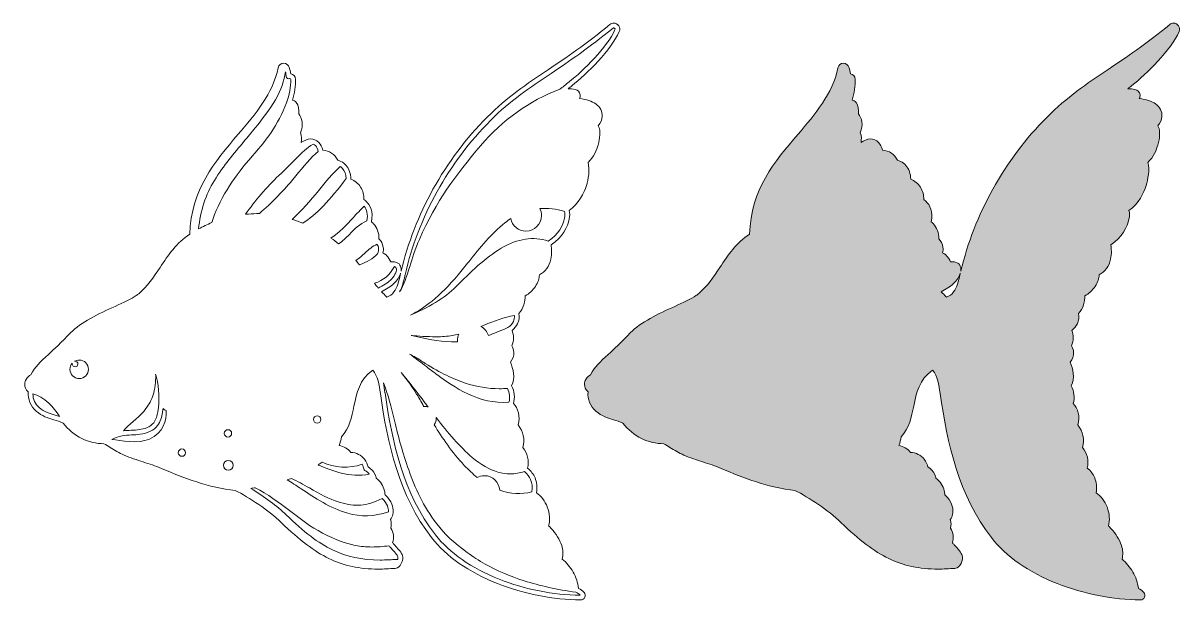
# Model space of a CAD drawing. Header units: inches. Extents: x -3.6 to 11.7, y -3.5 to 12.
# Drawn here: x -3.62 to 10.96, y -3.5 to 3.78 of the extents above; entities that cross this region are included whole.
import ezdxf

# ---------------------------------------------------------------- set-up
doc = ezdxf.new("R2010")
doc.units = ezdxf.units.IN
doc.header["$MEASUREMENT"] = 0
doc.layers.add('_U+0421_U+043B_U+043E_U+0439 1', color=7, linetype='Continuous')

# ---------------------------------------------------------------- blocks, each defined once
blk = doc.blocks.new('block 2')
at = {"layer": '_U+0421_U+043B_U+043E_U+0439 1'}
h = blk.add_hatch(color=25, dxfattribs=at)
h.dxf.hatch_style = 2
edge = h.paths.add_edge_path()
edge.add_spline(control_points=[(10.952, 3.671), (10.962, 3.695), (10.96, 3.721), (10.946, 3.742), (10.932, 3.764), (10.908, 3.777), (10.883, 3.777), (10.865, 3.777), (10.849, 3.771), (10.835, 3.759), (10.535, 3.512), (10.282, 3.342), (10.059, 3.193), (9.781, 3.006), (9.541, 2.845), (9.288, 2.591), (9.02, 2.323), (8.789, 2.016), (8.603, 1.68), (8.422, 1.353), (8.287, 1.005), (8.201, 0.646), (8.203, 0.658), (8.203, 0.669), (8.202, 0.68), (8.198, 0.72), (8.175, 0.767), (8.091, 0.767), (8.084, 0.767), (8.078, 0.767), (8.071, 0.767), (8.059, 0.795), (8.039, 0.824), (8.022, 0.843), (8.016, 0.85), (8.009, 0.856), (8.002, 0.861), (8.002, 0.862), (8.002, 0.862), (8.002, 0.862), (8.001, 0.863), (8, 0.863), (7.999, 0.864), (7.99, 0.87), (7.981, 0.875), (7.972, 0.878), (7.977, 0.9), (7.98, 0.924), (7.976, 0.95), (7.969, 0.992), (7.95, 1.029), (7.922, 1.057), (7.926, 1.129), (7.9, 1.199), (7.851, 1.25), (7.85, 1.252), (7.849, 1.253), (7.848, 1.254), (7.842, 1.26), (7.835, 1.266), (7.828, 1.272), (7.852, 1.396), (7.814, 1.482), (7.759, 1.531), (7.758, 1.532), (7.757, 1.533), (7.756, 1.534), (7.749, 1.54), (7.741, 1.546), (7.733, 1.551), (7.736, 1.606), (7.722, 1.661), (7.692, 1.707), (7.662, 1.753), (7.62, 1.787), (7.57, 1.807), (7.568, 1.876), (7.547, 1.937), (7.508, 1.981), (7.49, 2.002), (7.468, 2.019), (7.444, 2.031), (7.444, 2.032), (7.443, 2.032), (7.443, 2.032), (7.43, 2.038), (7.417, 2.043), (7.403, 2.047), (7.368, 2.121), (7.296, 2.17), (7.214, 2.175), (7.206, 2.213), (7.188, 2.247), (7.164, 2.272), (7.135, 2.303), (7.098, 2.318), (7.06, 2.316), (7.021, 2.314), (6.979, 2.293), (6.943, 2.269), (6.949, 2.306), (6.952, 2.354), (6.932, 2.391), (6.977, 2.493), (6.953, 2.58), (6.911, 2.632), (6.915, 2.681), (6.912, 2.742), (6.881, 2.777), (6.868, 2.792), (6.85, 2.802), (6.831, 2.804), (6.859, 2.895), (6.873, 2.985), (6.87, 3.069), (6.868, 3.104), (6.843, 3.131), (6.81, 3.137), (6.806, 3.164), (6.799, 3.192), (6.791, 3.219), (6.781, 3.249), (6.754, 3.27), (6.723, 3.27), (6.689, 3.27), (6.66, 3.246), (6.653, 3.213), (6.581, 2.882), (6.37, 2.633), (6.145, 2.371), (5.854, 2.029), (5.553, 1.676), (5.538, 1.113), (5.371, 1.007), (5.266, 0.849), (5.164, 0.695), (5.085, 0.576), (5.003, 0.453), (4.895, 0.363), (4.886, 0.356), (4.876, 0.348), (4.863, 0.34), (4.863, 0.34), (4.863, 0.34), (4.863, 0.34), (4.801, 0.3), (4.701, 0.253), (4.595, 0.204), (4.392, 0.11), (4.162, 0.003), (4.038, -0.128), (3.916, -0.255), (3.827, -0.337), (3.756, -0.402), (3.651, -0.498), (3.587, -0.557), (3.534, -0.661), (3.514, -0.668), (3.492, -0.685), (3.473, -0.72), (3.46, -0.745), (3.437, -0.81), (3.502, -0.876), (3.494, -0.968), (3.531, -1.058), (3.601, -1.119), (3.674, -1.182), (3.751, -1.205), (3.825, -1.227), (3.864, -1.238), (3.904, -1.25), (3.943, -1.268), (4.006, -1.353), (4.084, -1.418), (4.177, -1.464), (4.264, -1.506), (4.361, -1.529), (4.457, -1.529), (4.483, -1.544), (4.51, -1.56), (4.535, -1.576), (4.591, -1.611), (4.648, -1.646), (4.711, -1.673), (4.789, -1.707), (4.871, -1.733), (4.95, -1.759), (5.027, -1.783), (5.106, -1.809), (5.18, -1.84), (5.456, -1.959), (5.783, -2.084), (6.111, -2.118), (6.286, -2.208), (6.531, -2.367), (6.69, -2.522), (6.922, -2.747), (7.107, -2.887), (7.292, -2.977), (7.482, -3.069), (7.675, -3.11), (7.918, -3.11), (7.983, -3.11), (8.051, -3.107), (8.126, -3.101), (8.143, -3.1), (8.167, -3.093), (8.188, -3.066), (8.212, -3.037), (8.226, -2.992), (8.221, -2.957), (8.215, -2.912), (8.197, -2.892), (8.118, -2.804), (8.118, -2.804), (8.117, -2.803), (8.117, -2.803), (8.11, -2.795), (8.103, -2.787), (8.095, -2.778), (8.116, -2.716), (8.107, -2.648), (8.071, -2.594), (8.081, -2.558), (8.08, -2.521), (8.068, -2.486), (8.082, -2.467), (8.092, -2.444), (8.098, -2.42), (8.098, -2.42), (8.098, -2.42), (8.098, -2.419), (8.101, -2.408), (8.102, -2.395), (8.102, -2.383), (8.104, -2.333), (8.087, -2.257), (7.999, -2.172), (7.999, -2.156), (7.996, -2.14), (7.993, -2.124), (7.993, -2.124), (7.993, -2.124), (7.993, -2.123), (7.978, -2.06), (7.941, -2.004), (7.888, -1.964), (7.885, -1.948), (7.88, -1.933), (7.873, -1.919), (7.873, -1.919), (7.873, -1.919), (7.873, -1.918), (7.854, -1.878), (7.825, -1.844), (7.787, -1.82), (7.779, -1.793), (7.766, -1.758), (7.741, -1.725), (7.7, -1.673), (7.636, -1.641), (7.568, -1.638), (7.53, -1.593), (7.478, -1.562), (7.421, -1.551), (7.435, -1.516), (7.444, -1.48), (7.449, -1.443), (7.552, -1.332), (7.58, -1.192), (7.607, -1.056), (7.642, -0.885), (7.674, -0.723), (7.846, -0.6), (7.909, -0.676), (7.925, -0.787), (7.94, -0.894), (7.94, -0.894), (7.94, -0.896), (7.94, -0.896), (8.031, -1.525), (8.172, -2.181), (8.586, -2.714), (8.769, -2.949), (9.056, -3.15), (9.417, -3.293), (9.749, -3.425), (10.121, -3.498), (10.465, -3.499), (10.487, -3.499), (10.507, -3.486), (10.516, -3.466), (10.525, -3.446), (10.522, -3.422), (10.508, -3.405), (10.489, -3.384), (10.466, -3.366), (10.44, -3.354), (10.43, -3.283), (10.406, -3.212), (10.37, -3.148), (10.334, -3.085), (10.287, -3.029), (10.233, -2.985), (10.248, -2.926), (10.245, -2.872), (10.226, -2.812), (10.202, -2.741), (10.153, -2.662), (10.096, -2.601), (10.096, -2.601), (10.097, -2.601), (10.097, -2.601), (10.097, -2.601), (10.096, -2.601), (10.095, -2.601), (10.084, -2.589), (10.073, -2.578), (10.062, -2.567), (10.082, -2.493), (10.077, -2.408), (10.044, -2.327), (10.015, -2.254), (9.966, -2.189), (9.909, -2.147), (9.918, -2.075), (9.911, -2.013), (9.889, -1.96), (9.87, -1.913), (9.84, -1.873), (9.795, -1.836), (9.817, -1.745), (9.795, -1.649), (9.737, -1.576), (9.763, -1.476), (9.741, -1.372), (9.677, -1.292), (9.691, -1.242), (9.692, -1.188), (9.681, -1.139), (9.67, -1.09), (9.648, -1.05), (9.618, -1.023), (9.639, -0.948), (9.631, -0.868), (9.594, -0.799), (9.644, -0.697), (9.615, -0.588), (9.579, -0.5), (9.609, -0.463), (9.625, -0.419), (9.623, -0.375), (9.621, -0.345), (9.612, -0.318), (9.595, -0.294), (9.612, -0.264), (9.62, -0.229), (9.619, -0.192), (9.619, -0.162), (9.612, -0.13), (9.599, -0.1), (9.631, -0.073), (9.654, -0.045), (9.67, -0.015), (9.69, 0.025), (9.695, 0.068), (9.685, 0.112), (9.747, 0.176), (9.763, 0.273), (9.766, 0.337), (9.815, 0.363), (9.861, 0.405), (9.894, 0.455), (9.927, 0.505), (9.945, 0.557), (9.945, 0.602), (10.02, 0.64), (10.07, 0.708), (10.089, 0.798), (10.104, 0.866), (10.099, 0.935), (10.093, 0.978), (10.233, 1.074), (10.303, 1.208), (10.321, 1.304), (10.329, 1.344), (10.329, 1.382), (10.321, 1.414), (10.44, 1.501), (10.511, 1.632), (10.538, 1.729), (10.558, 1.802), (10.586, 1.932), (10.558, 2.02), (10.633, 2.088), (10.669, 2.183), (10.685, 2.236), (10.711, 2.326), (10.715, 2.418), (10.694, 2.466), (10.692, 2.471), (10.689, 2.476), (10.686, 2.481), (10.686, 2.482), (10.686, 2.482), (10.686, 2.483), (10.717, 2.517), (10.735, 2.558), (10.737, 2.6), (10.741, 2.662), (10.711, 2.718), (10.655, 2.758), (10.608, 2.791), (10.537, 2.814), (10.451, 2.824), (10.459, 2.838), (10.462, 2.855), (10.46, 2.873), (10.455, 2.907), (10.429, 2.934), (10.395, 2.94), (10.366, 2.945), (10.337, 2.948), (10.308, 2.949), (10.324, 2.962), (10.34, 2.975), (10.357, 2.988), (10.541, 3.135), (10.852, 3.439), (10.952, 3.671)], knot_values=[0, 0, 0, 0, 1, 1, 1, 2, 2, 2, 3, 3, 3, 4, 4, 4, 5, 5, 5, 6, 6, 6, 7, 7, 7, 8, 8, 8, 9, 9, 9, 10, 10, 10, 11, 11, 11, 12, 12, 12, 13, 13, 13, 14, 14, 14, 15, 15, 15, 16, 16, 16, 17, 17, 17, 18, 18, 18, 19, 19, 19, 20, 20, 20, 21, 21, 21, 22, 22, 22, 23, 23, 23, 24, 24, 24, 25, 25, 25, 26, 26, 26, 27, 27, 27, 28, 28, 28, 29, 29, 29, 30, 30, 30, 31, 31, 31, 32, 32, 32, 33, 33, 33, 34, 34, 34, 35, 35, 35, 36, 36, 36, 37, 37, 37, 38, 38, 38, 39, 39, 39, 40, 40, 40, 41, 41, 41, 42, 42, 42, 43, 43, 43, 44, 44, 44, 45, 45, 45, 46, 46, 46, 47, 47, 47, 48, 48, 48, 49, 49, 49, 50, 50, 50, 51, 51, 51, 52, 52, 52, 53, 53, 53, 54, 54, 54, 55, 55, 55, 56, 56, 56, 57, 57, 57, 58, 58, 58, 59, 59, 59, 60, 60, 60, 61, 61, 61, 62, 62, 62, 63, 63, 63, 64, 64, 64, 65, 65, 65, 66, 66, 66, 67, 67, 67, 68, 68, 68, 69, 69, 69, 70, 70, 70, 71, 71, 71, 72, 72, 72, 73, 73, 73, 74, 74, 74, 75, 75, 75, 76, 76, 76, 77, 77, 77, 78, 78, 78, 79, 79, 79, 80, 80, 80, 81, 81, 81, 82, 82, 82, 83, 83, 83, 84, 84, 84, 85, 85, 85, 86, 86, 86, 87, 87, 87, 88, 88, 88, 89, 89, 89, 90, 90, 90, 91, 91, 91, 92, 92, 92, 93, 93, 93, 94, 94, 94, 95, 95, 95, 96, 96, 96, 97, 97, 97, 98, 98, 98, 99, 99, 99, 100, 100, 100, 101, 101, 101, 102, 102, 102, 103, 103, 103, 104, 104, 104, 105, 105, 105, 106, 106, 106, 107, 107, 107, 108, 108, 108, 109, 109, 109, 110, 110, 110, 111, 111, 111, 112, 112, 112, 113, 113, 113, 114, 114, 114, 115, 115, 115, 116, 116, 116, 117, 117, 117, 118, 118, 118, 119, 119, 119, 120, 120, 120, 121, 121, 121, 122, 122, 122, 123, 123, 123, 124, 124, 124, 125, 125, 125, 126, 126, 126, 127, 127, 127, 128, 128, 128, 129, 129, 129, 130, 130, 130, 131, 131, 131, 132, 132, 132, 133, 133, 133, 134, 134, 134, 135, 135, 135, 136, 136, 136, 137, 137, 137, 138, 138, 138, 139, 139, 139, 140, 140, 140, 141, 141, 141, 142, 142, 142, 143, 143, 143, 143], degree=3, periodic=1)
edge = h.paths.add_edge_path()
edge.add_spline(control_points=[(8.106, 0.488), (8.151, 0.533), (8.182, 0.579), (8.195, 0.621), (8.195, 0.619), (8.194, 0.617), (8.194, 0.616), (8.194, 0.616), (8.19, 0.6), (8.19, 0.6), (8.173, 0.523), (8.154, 0.443), (8.111, 0.385), (8.088, 0.354), (8.056, 0.331), (8.022, 0.32), (8.019, 0.323), (8.016, 0.326), (8.012, 0.33), (7.997, 0.345), (7.977, 0.365), (7.955, 0.388), (8.003, 0.415), (8.076, 0.458), (8.106, 0.488)], knot_values=[0, 0, 0, 0, 1, 1, 1, 2, 2, 2, 3, 3, 3, 4, 4, 4, 5, 5, 5, 6, 6, 6, 7, 7, 7, 8, 8, 8, 8], degree=3, periodic=1)
at = {"layer": '_U+0421_U+043B_U+043E_U+0439 1', "lineweight": 0}
for points, knots in [([(10.952, 3.671), (10.962, 3.695), (10.96, 3.721), (10.946, 3.742), (10.932, 3.764), (10.908, 3.777), (10.883, 3.777), (10.865, 3.777), (10.849, 3.771), (10.835, 3.759), (10.535, 3.512), (10.282, 3.342), (10.059, 3.193), (9.781, 3.006), (9.541, 2.845), (9.288, 2.591), (9.02, 2.323), (8.789, 2.016), (8.603, 1.68), (8.422, 1.353), (8.287, 1.005), (8.201, 0.646), (8.203, 0.658), (8.203, 0.669), (8.202, 0.68), (8.198, 0.72), (8.175, 0.767), (8.091, 0.767), (8.084, 0.767), (8.078, 0.767), (8.071, 0.767), (8.059, 0.795), (8.039, 0.824), (8.022, 0.843), (8.016, 0.85), (8.009, 0.856), (8.002, 0.861), (8.002, 0.862), (8.002, 0.862), (8.002, 0.862), (8.001, 0.863), (8, 0.863), (7.999, 0.864), (7.99, 0.87), (7.981, 0.875), (7.972, 0.878), (7.977, 0.9), (7.98, 0.924), (7.976, 0.95), (7.969, 0.992), (7.95, 1.029), (7.922, 1.057), (7.926, 1.129), (7.9, 1.199), (7.851, 1.25), (7.85, 1.252), (7.849, 1.253), (7.848, 1.254), (7.842, 1.26), (7.835, 1.266), (7.828, 1.272), (7.852, 1.396), (7.814, 1.482), (7.759, 1.531), (7.758, 1.532), (7.757, 1.533), (7.756, 1.534), (7.749, 1.54), (7.741, 1.546), (7.733, 1.551), (7.736, 1.606), (7.722, 1.661), (7.692, 1.707), (7.662, 1.753), (7.62, 1.787), (7.57, 1.807), (7.568, 1.876), (7.547, 1.937), (7.508, 1.981), (7.49, 2.002), (7.468, 2.019), (7.444, 2.031), (7.444, 2.032), (7.443, 2.032), (7.443, 2.032), (7.43, 2.038), (7.417, 2.043), (7.403, 2.047), (7.368, 2.121), (7.296, 2.17), (7.214, 2.175), (7.206, 2.213), (7.188, 2.247), (7.164, 2.272), (7.135, 2.303), (7.098, 2.318), (7.06, 2.316), (7.021, 2.314), (6.979, 2.293), (6.943, 2.269), (6.949, 2.306), (6.952, 2.354), (6.932, 2.391), (6.977, 2.493), (6.953, 2.58), (6.911, 2.632), (6.915, 2.681), (6.912, 2.742), (6.881, 2.777), (6.868, 2.792), (6.85, 2.802), (6.831, 2.804), (6.859, 2.895), (6.873, 2.985), (6.87, 3.069), (6.868, 3.104), (6.843, 3.131), (6.81, 3.137), (6.806, 3.164), (6.799, 3.192), (6.791, 3.219), (6.781, 3.249), (6.754, 3.27), (6.723, 3.27), (6.689, 3.27), (6.66, 3.246), (6.653, 3.213), (6.581, 2.882), (6.37, 2.633), (6.145, 2.371), (5.854, 2.029), (5.553, 1.676), (5.538, 1.113), (5.371, 1.007), (5.266, 0.849), (5.164, 0.695), (5.085, 0.576), (5.003, 0.453), (4.895, 0.363), (4.886, 0.356), (4.876, 0.348), (4.863, 0.34), (4.863, 0.34), (4.863, 0.34), (4.863, 0.34), (4.801, 0.3), (4.701, 0.253), (4.595, 0.204), (4.392, 0.11), (4.162, 0.003), (4.038, -0.128), (3.916, -0.255), (3.827, -0.337), (3.756, -0.402), (3.651, -0.498), (3.587, -0.557), (3.534, -0.661), (3.514, -0.668), (3.492, -0.685), (3.473, -0.72), (3.46, -0.745), (3.437, -0.81), (3.502, -0.876), (3.494, -0.968), (3.531, -1.058), (3.601, -1.119), (3.674, -1.182), (3.751, -1.205), (3.825, -1.227), (3.864, -1.238), (3.904, -1.25), (3.943, -1.268), (4.006, -1.353), (4.084, -1.418), (4.177, -1.464), (4.264, -1.506), (4.361, -1.529), (4.457, -1.529), (4.483, -1.544), (4.51, -1.56), (4.535, -1.576), (4.591, -1.611), (4.648, -1.646), (4.711, -1.673), (4.789, -1.707), (4.871, -1.733), (4.95, -1.759), (5.027, -1.783), (5.106, -1.809), (5.18, -1.84), (5.456, -1.959), (5.783, -2.084), (6.111, -2.118), (6.286, -2.208), (6.531, -2.367), (6.69, -2.522), (6.922, -2.747), (7.107, -2.887), (7.292, -2.977), (7.482, -3.069), (7.675, -3.11), (7.918, -3.11), (7.983, -3.11), (8.051, -3.107), (8.126, -3.101), (8.143, -3.1), (8.167, -3.093), (8.188, -3.066), (8.212, -3.037), (8.226, -2.992), (8.221, -2.957), (8.215, -2.912), (8.197, -2.892), (8.118, -2.804), (8.118, -2.804), (8.117, -2.803), (8.117, -2.803), (8.11, -2.795), (8.103, -2.787), (8.095, -2.778), (8.116, -2.716), (8.107, -2.648), (8.071, -2.594), (8.081, -2.558), (8.08, -2.521), (8.068, -2.486), (8.082, -2.467), (8.092, -2.444), (8.098, -2.42), (8.098, -2.42), (8.098, -2.42), (8.098, -2.419), (8.101, -2.408), (8.102, -2.395), (8.102, -2.383), (8.104, -2.333), (8.087, -2.257), (7.999, -2.172), (7.999, -2.156), (7.996, -2.14), (7.993, -2.124), (7.993, -2.124), (7.993, -2.124), (7.993, -2.123), (7.978, -2.06), (7.941, -2.004), (7.888, -1.964), (7.885, -1.948), (7.88, -1.933), (7.873, -1.919), (7.873, -1.919), (7.873, -1.919), (7.873, -1.918), (7.854, -1.878), (7.825, -1.844), (7.787, -1.82), (7.779, -1.793), (7.766, -1.758), (7.741, -1.725), (7.7, -1.673), (7.636, -1.641), (7.568, -1.638), (7.53, -1.593), (7.478, -1.562), (7.421, -1.551), (7.435, -1.516), (7.444, -1.48), (7.449, -1.443), (7.552, -1.332), (7.58, -1.192), (7.607, -1.056), (7.642, -0.885), (7.674, -0.723), (7.846, -0.6), (7.909, -0.676), (7.925, -0.787), (7.94, -0.894), (7.94, -0.894), (7.94, -0.896), (7.94, -0.896), (8.031, -1.525), (8.172, -2.181), (8.586, -2.714), (8.769, -2.949), (9.056, -3.15), (9.417, -3.293), (9.749, -3.425), (10.121, -3.498), (10.465, -3.499), (10.487, -3.499), (10.507, -3.486), (10.516, -3.466), (10.525, -3.446), (10.522, -3.422), (10.508, -3.405), (10.489, -3.384), (10.466, -3.366), (10.44, -3.354), (10.43, -3.283), (10.406, -3.212), (10.37, -3.148), (10.334, -3.085), (10.287, -3.029), (10.233, -2.985), (10.248, -2.926), (10.245, -2.872), (10.226, -2.812), (10.202, -2.741), (10.153, -2.662), (10.096, -2.601), (10.096, -2.601), (10.097, -2.601), (10.097, -2.601), (10.097, -2.601), (10.096, -2.601), (10.095, -2.601), (10.084, -2.589), (10.073, -2.578), (10.062, -2.567), (10.082, -2.493), (10.077, -2.408), (10.044, -2.327), (10.015, -2.254), (9.966, -2.189), (9.909, -2.147), (9.918, -2.075), (9.911, -2.013), (9.889, -1.96), (9.87, -1.913), (9.84, -1.873), (9.795, -1.836), (9.817, -1.745), (9.795, -1.649), (9.737, -1.576), (9.763, -1.476), (9.741, -1.372), (9.677, -1.292), (9.691, -1.242), (9.692, -1.188), (9.681, -1.139), (9.67, -1.09), (9.648, -1.05), (9.618, -1.023), (9.639, -0.948), (9.631, -0.868), (9.594, -0.799), (9.644, -0.697), (9.615, -0.588), (9.579, -0.5), (9.609, -0.463), (9.625, -0.419), (9.623, -0.375), (9.621, -0.345), (9.612, -0.318), (9.595, -0.294), (9.612, -0.264), (9.62, -0.229), (9.619, -0.192), (9.619, -0.162), (9.612, -0.13), (9.599, -0.1), (9.631, -0.073), (9.654, -0.045), (9.67, -0.015), (9.69, 0.025), (9.695, 0.068), (9.685, 0.112), (9.747, 0.176), (9.763, 0.273), (9.766, 0.337), (9.815, 0.363), (9.861, 0.405), (9.894, 0.455), (9.927, 0.505), (9.945, 0.557), (9.945, 0.602), (10.02, 0.64), (10.07, 0.708), (10.089, 0.798), (10.104, 0.866), (10.099, 0.935), (10.093, 0.978), (10.233, 1.074), (10.303, 1.208), (10.321, 1.304), (10.329, 1.344), (10.329, 1.382), (10.321, 1.414), (10.44, 1.501), (10.511, 1.632), (10.538, 1.729), (10.558, 1.802), (10.586, 1.932), (10.558, 2.02), (10.633, 2.088), (10.669, 2.183), (10.685, 2.236), (10.711, 2.326), (10.715, 2.418), (10.694, 2.466), (10.692, 2.471), (10.689, 2.476), (10.686, 2.481), (10.686, 2.482), (10.686, 2.482), (10.686, 2.483), (10.717, 2.517), (10.735, 2.558), (10.737, 2.6), (10.741, 2.662), (10.711, 2.718), (10.655, 2.758), (10.608, 2.791), (10.537, 2.814), (10.451, 2.824), (10.459, 2.838), (10.462, 2.855), (10.46, 2.873), (10.455, 2.907), (10.429, 2.934), (10.395, 2.94), (10.366, 2.945), (10.337, 2.948), (10.308, 2.949), (10.324, 2.962), (10.34, 2.975), (10.357, 2.988), (10.541, 3.135), (10.852, 3.439), (10.952, 3.671)], [0, 0, 0, 0, 1, 1, 1, 2, 2, 2, 3, 3, 3, 4, 4, 4, 5, 5, 5, 6, 6, 6, 7, 7, 7, 8, 8, 8, 9, 9, 9, 10, 10, 10, 11, 11, 11, 12, 12, 12, 13, 13, 13, 14, 14, 14, 15, 15, 15, 16, 16, 16, 17, 17, 17, 18, 18, 18, 19, 19, 19, 20, 20, 20, 21, 21, 21, 22, 22, 22, 23, 23, 23, 24, 24, 24, 25, 25, 25, 26, 26, 26, 27, 27, 27, 28, 28, 28, 29, 29, 29, 30, 30, 30, 31, 31, 31, 32, 32, 32, 33, 33, 33, 34, 34, 34, 35, 35, 35, 36, 36, 36, 37, 37, 37, 38, 38, 38, 39, 39, 39, 40, 40, 40, 41, 41, 41, 42, 42, 42, 43, 43, 43, 44, 44, 44, 45, 45, 45, 46, 46, 46, 47, 47, 47, 48, 48, 48, 49, 49, 49, 50, 50, 50, 51, 51, 51, 52, 52, 52, 53, 53, 53, 54, 54, 54, 55, 55, 55, 56, 56, 56, 57, 57, 57, 58, 58, 58, 59, 59, 59, 60, 60, 60, 61, 61, 61, 62, 62, 62, 63, 63, 63, 64, 64, 64, 65, 65, 65, 66, 66, 66, 67, 67, 67, 68, 68, 68, 69, 69, 69, 70, 70, 70, 71, 71, 71, 72, 72, 72, 73, 73, 73, 74, 74, 74, 75, 75, 75, 76, 76, 76, 77, 77, 77, 78, 78, 78, 79, 79, 79, 80, 80, 80, 81, 81, 81, 82, 82, 82, 83, 83, 83, 84, 84, 84, 85, 85, 85, 86, 86, 86, 87, 87, 87, 88, 88, 88, 89, 89, 89, 90, 90, 90, 91, 91, 91, 92, 92, 92, 93, 93, 93, 94, 94, 94, 95, 95, 95, 96, 96, 96, 97, 97, 97, 98, 98, 98, 99, 99, 99, 100, 100, 100, 101, 101, 101, 102, 102, 102, 103, 103, 103, 104, 104, 104, 105, 105, 105, 106, 106, 106, 107, 107, 107, 108, 108, 108, 109, 109, 109, 110, 110, 110, 111, 111, 111, 112, 112, 112, 113, 113, 113, 114, 114, 114, 115, 115, 115, 116, 116, 116, 117, 117, 117, 118, 118, 118, 119, 119, 119, 120, 120, 120, 121, 121, 121, 122, 122, 122, 123, 123, 123, 124, 124, 124, 125, 125, 125, 126, 126, 126, 127, 127, 127, 128, 128, 128, 129, 129, 129, 130, 130, 130, 131, 131, 131, 132, 132, 132, 133, 133, 133, 134, 134, 134, 135, 135, 135, 136, 136, 136, 137, 137, 137, 138, 138, 138, 139, 139, 139, 140, 140, 140, 141, 141, 141, 142, 142, 142, 143, 143, 143, 143]), ([(8.106, 0.488), (8.151, 0.533), (8.182, 0.579), (8.195, 0.621), (8.195, 0.619), (8.194, 0.617), (8.194, 0.616), (8.194, 0.616), (8.19, 0.6), (8.19, 0.6), (8.173, 0.523), (8.154, 0.443), (8.111, 0.385), (8.088, 0.354), (8.056, 0.331), (8.022, 0.32), (8.019, 0.323), (8.016, 0.326), (8.012, 0.33), (7.997, 0.345), (7.977, 0.365), (7.955, 0.388), (8.003, 0.415), (8.076, 0.458), (8.106, 0.488)], [0, 0, 0, 0, 1, 1, 1, 2, 2, 2, 3, 3, 3, 4, 4, 4, 5, 5, 5, 6, 6, 6, 7, 7, 7, 8, 8, 8, 8])]:
    blk.add_open_spline(points, degree=3, knots=knots, dxfattribs=at)
blk = doc.blocks.new('block 3')
at = {"layer": '_U+0421_U+043B_U+043E_U+0439 1', "lineweight": 0}
for points, knots in [([(3.896, 3.671), (3.907, 3.695), (3.904, 3.721), (3.89, 3.742), (3.876, 3.764), (3.852, 3.777), (3.827, 3.777), (3.81, 3.777), (3.793, 3.771), (3.779, 3.759), (3.48, 3.512), (3.227, 3.342), (3.004, 3.193), (2.726, 3.006), (2.485, 2.845), (2.232, 2.591), (1.964, 2.323), (1.734, 2.016), (1.548, 1.68), (1.367, 1.353), (1.231, 1.005), (1.146, 0.646), (1.147, 0.658), (1.148, 0.669), (1.147, 0.68), (1.142, 0.72), (1.119, 0.767), (1.035, 0.767), (1.029, 0.767), (1.022, 0.767), (1.016, 0.767), (1.004, 0.795), (0.984, 0.824), (0.967, 0.843), (0.96, 0.85), (0.953, 0.856), (0.946, 0.861), (0.946, 0.862), (0.946, 0.862), (0.946, 0.862), (0.945, 0.863), (0.944, 0.863), (0.943, 0.864), (0.934, 0.87), (0.925, 0.875), (0.916, 0.878), (0.922, 0.9), (0.925, 0.924), (0.92, 0.95), (0.913, 0.992), (0.895, 1.029), (0.866, 1.057), (0.87, 1.129), (0.844, 1.199), (0.796, 1.25), (0.794, 1.252), (0.793, 1.253), (0.792, 1.254), (0.786, 1.26), (0.779, 1.266), (0.773, 1.272), (0.797, 1.396), (0.758, 1.482), (0.703, 1.531), (0.703, 1.532), (0.702, 1.533), (0.701, 1.534), (0.693, 1.54), (0.686, 1.546), (0.678, 1.551), (0.681, 1.606), (0.666, 1.661), (0.636, 1.707), (0.606, 1.753), (0.565, 1.787), (0.514, 1.807), (0.513, 1.876), (0.491, 1.937), (0.453, 1.981), (0.434, 2.002), (0.412, 2.019), (0.388, 2.031), (0.388, 2.032), (0.388, 2.032), (0.387, 2.032), (0.375, 2.038), (0.361, 2.043), (0.348, 2.047), (0.312, 2.121), (0.241, 2.17), (0.159, 2.175), (0.15, 2.213), (0.133, 2.247), (0.109, 2.272), (0.079, 2.303), (0.042, 2.318), (0.005, 2.316), (-0.035, 2.314), (-0.077, 2.293), (-0.113, 2.269), (-0.106, 2.306), (-0.104, 2.354), (-0.124, 2.391), (-0.078, 2.493), (-0.103, 2.58), (-0.144, 2.632), (-0.141, 2.681), (-0.144, 2.742), (-0.175, 2.777), (-0.188, 2.792), (-0.205, 2.802), (-0.224, 2.804), (-0.196, 2.895), (-0.183, 2.985), (-0.186, 3.069), (-0.187, 3.104), (-0.212, 3.131), (-0.245, 3.137), (-0.25, 3.164), (-0.256, 3.192), (-0.265, 3.219), (-0.274, 3.249), (-0.302, 3.27), (-0.333, 3.27), (-0.367, 3.27), (-0.396, 3.246), (-0.403, 3.213), (-0.474, 2.882), (-0.686, 2.633), (-0.91, 2.371), (-1.201, 2.029), (-1.502, 1.676), (-1.518, 1.113), (-1.684, 1.007), (-1.79, 0.849), (-1.892, 0.695), (-1.971, 0.576), (-2.052, 0.453), (-2.16, 0.363), (-2.169, 0.356), (-2.18, 0.348), (-2.192, 0.34), (-2.192, 0.34), (-2.193, 0.34), (-2.193, 0.34), (-2.254, 0.3), (-2.355, 0.253), (-2.46, 0.204), (-2.663, 0.11), (-2.894, 0.003), (-3.018, -0.128), (-3.139, -0.255), (-3.228, -0.337), (-3.3, -0.402), (-3.404, -0.498), (-3.469, -0.557), (-3.522, -0.661), (-3.541, -0.668), (-3.564, -0.685), (-3.582, -0.72), (-3.596, -0.745), (-3.618, -0.81), (-3.554, -0.876), (-3.561, -0.968), (-3.525, -1.058), (-3.454, -1.119), (-3.381, -1.182), (-3.305, -1.205), (-3.23, -1.227), (-3.191, -1.238), (-3.151, -1.25), (-3.112, -1.268), (-3.05, -1.353), (-2.971, -1.418), (-2.878, -1.464), (-2.791, -1.506), (-2.694, -1.529), (-2.599, -1.529), (-2.572, -1.544), (-2.546, -1.56), (-2.52, -1.576), (-2.465, -1.611), (-2.407, -1.646), (-2.345, -1.673), (-2.266, -1.707), (-2.184, -1.733), (-2.105, -1.759), (-2.028, -1.783), (-1.949, -1.809), (-1.876, -1.84), (-1.599, -1.959), (-1.273, -2.084), (-0.944, -2.118), (-0.77, -2.208), (-0.524, -2.367), (-0.365, -2.522), (-0.134, -2.747), (0.052, -2.887), (0.236, -2.977), (0.426, -3.069), (0.619, -3.11), (0.862, -3.11), (0.927, -3.11), (0.995, -3.107), (1.071, -3.101), (1.087, -3.1), (1.111, -3.093), (1.133, -3.066), (1.157, -3.037), (1.17, -2.992), (1.166, -2.957), (1.16, -2.912), (1.141, -2.892), (1.062, -2.804), (1.062, -2.804), (1.061, -2.803), (1.061, -2.803), (1.055, -2.795), (1.047, -2.787), (1.039, -2.778), (1.061, -2.716), (1.052, -2.648), (1.015, -2.594), (1.025, -2.558), (1.024, -2.521), (1.012, -2.486), (1.026, -2.467), (1.037, -2.444), (1.042, -2.42), (1.042, -2.42), (1.042, -2.42), (1.042, -2.419), (1.045, -2.408), (1.047, -2.395), (1.047, -2.383), (1.048, -2.333), (1.031, -2.257), (0.944, -2.172), (0.943, -2.156), (0.941, -2.14), (0.937, -2.124), (0.937, -2.124), (0.937, -2.124), (0.937, -2.123), (0.922, -2.06), (0.886, -2.004), (0.833, -1.964), (0.829, -1.948), (0.824, -1.933), (0.818, -1.919), (0.818, -1.919), (0.817, -1.919), (0.817, -1.918), (0.799, -1.878), (0.769, -1.844), (0.731, -1.82), (0.723, -1.793), (0.71, -1.758), (0.685, -1.725), (0.645, -1.673), (0.581, -1.641), (0.513, -1.638), (0.474, -1.593), (0.423, -1.562), (0.366, -1.551), (0.379, -1.516), (0.388, -1.48), (0.394, -1.443), (0.496, -1.332), (0.524, -1.192), (0.552, -1.056), (0.586, -0.885), (0.619, -0.723), (0.79, -0.6), (0.853, -0.676), (0.869, -0.787), (0.885, -0.894), (0.885, -0.894), (0.885, -0.896), (0.885, -0.896), (0.975, -1.525), (1.116, -2.181), (1.531, -2.714), (1.714, -2.949), (2.001, -3.15), (2.361, -3.293), (2.694, -3.425), (3.066, -3.498), (3.409, -3.499), (3.431, -3.499), (3.451, -3.486), (3.461, -3.466), (3.47, -3.446), (3.466, -3.422), (3.452, -3.405), (3.433, -3.384), (3.41, -3.366), (3.384, -3.354), (3.375, -3.283), (3.35, -3.212), (3.314, -3.148), (3.279, -3.085), (3.232, -3.029), (3.177, -2.985), (3.192, -2.926), (3.19, -2.872), (3.17, -2.812), (3.146, -2.741), (3.097, -2.662), (3.041, -2.601), (3.041, -2.601), (3.042, -2.601), (3.042, -2.601), (3.041, -2.601), (3.041, -2.601), (3.04, -2.601), (3.029, -2.589), (3.018, -2.578), (3.006, -2.567), (3.027, -2.493), (3.021, -2.408), (2.989, -2.327), (2.96, -2.254), (2.911, -2.189), (2.853, -2.147), (2.862, -2.075), (2.856, -2.013), (2.834, -1.96), (2.814, -1.913), (2.784, -1.873), (2.74, -1.836), (2.761, -1.745), (2.74, -1.649), (2.682, -1.576), (2.708, -1.476), (2.686, -1.372), (2.622, -1.292), (2.635, -1.242), (2.636, -1.188), (2.625, -1.139), (2.614, -1.09), (2.592, -1.05), (2.562, -1.023), (2.584, -0.948), (2.575, -0.868), (2.539, -0.799), (2.589, -0.697), (2.559, -0.588), (2.523, -0.5), (2.554, -0.463), (2.569, -0.419), (2.567, -0.375), (2.566, -0.345), (2.556, -0.318), (2.54, -0.294), (2.556, -0.264), (2.564, -0.229), (2.564, -0.192), (2.563, -0.162), (2.556, -0.13), (2.544, -0.1), (2.576, -0.073), (2.599, -0.045), (2.614, -0.015), (2.634, 0.025), (2.639, 0.068), (2.63, 0.112), (2.691, 0.176), (2.707, 0.273), (2.711, 0.337), (2.759, 0.363), (2.805, 0.405), (2.839, 0.455), (2.872, 0.505), (2.889, 0.557), (2.889, 0.602), (2.964, 0.64), (3.014, 0.708), (3.034, 0.798), (3.049, 0.866), (3.043, 0.935), (3.037, 0.978), (3.177, 1.074), (3.247, 1.208), (3.266, 1.304), (3.273, 1.344), (3.273, 1.382), (3.265, 1.414), (3.384, 1.501), (3.455, 1.632), (3.482, 1.729), (3.503, 1.802), (3.53, 1.932), (3.502, 2.02), (3.577, 2.088), (3.614, 2.183), (3.629, 2.236), (3.655, 2.326), (3.659, 2.418), (3.639, 2.466), (3.637, 2.471), (3.634, 2.476), (3.63, 2.481), (3.63, 2.482), (3.63, 2.482), (3.631, 2.483), (3.662, 2.517), (3.68, 2.558), (3.682, 2.6), (3.685, 2.662), (3.656, 2.718), (3.599, 2.758), (3.553, 2.791), (3.481, 2.814), (3.395, 2.824), (3.403, 2.838), (3.406, 2.855), (3.404, 2.873), (3.399, 2.907), (3.374, 2.934), (3.339, 2.94), (3.311, 2.945), (3.281, 2.948), (3.252, 2.949), (3.268, 2.962), (3.285, 2.975), (3.301, 2.988), (3.486, 3.135), (3.796, 3.439), (3.896, 3.671)], [0, 0, 0, 0, 1, 1, 1, 2, 2, 2, 3, 3, 3, 4, 4, 4, 5, 5, 5, 6, 6, 6, 7, 7, 7, 8, 8, 8, 9, 9, 9, 10, 10, 10, 11, 11, 11, 12, 12, 12, 13, 13, 13, 14, 14, 14, 15, 15, 15, 16, 16, 16, 17, 17, 17, 18, 18, 18, 19, 19, 19, 20, 20, 20, 21, 21, 21, 22, 22, 22, 23, 23, 23, 24, 24, 24, 25, 25, 25, 26, 26, 26, 27, 27, 27, 28, 28, 28, 29, 29, 29, 30, 30, 30, 31, 31, 31, 32, 32, 32, 33, 33, 33, 34, 34, 34, 35, 35, 35, 36, 36, 36, 37, 37, 37, 38, 38, 38, 39, 39, 39, 40, 40, 40, 41, 41, 41, 42, 42, 42, 43, 43, 43, 44, 44, 44, 45, 45, 45, 46, 46, 46, 47, 47, 47, 48, 48, 48, 49, 49, 49, 50, 50, 50, 51, 51, 51, 52, 52, 52, 53, 53, 53, 54, 54, 54, 55, 55, 55, 56, 56, 56, 57, 57, 57, 58, 58, 58, 59, 59, 59, 60, 60, 60, 61, 61, 61, 62, 62, 62, 63, 63, 63, 64, 64, 64, 65, 65, 65, 66, 66, 66, 67, 67, 67, 68, 68, 68, 69, 69, 69, 70, 70, 70, 71, 71, 71, 72, 72, 72, 73, 73, 73, 74, 74, 74, 75, 75, 75, 76, 76, 76, 77, 77, 77, 78, 78, 78, 79, 79, 79, 80, 80, 80, 81, 81, 81, 82, 82, 82, 83, 83, 83, 84, 84, 84, 85, 85, 85, 86, 86, 86, 87, 87, 87, 88, 88, 88, 89, 89, 89, 90, 90, 90, 91, 91, 91, 92, 92, 92, 93, 93, 93, 94, 94, 94, 95, 95, 95, 96, 96, 96, 97, 97, 97, 98, 98, 98, 99, 99, 99, 100, 100, 100, 101, 101, 101, 102, 102, 102, 103, 103, 103, 104, 104, 104, 105, 105, 105, 106, 106, 106, 107, 107, 107, 108, 108, 108, 109, 109, 109, 110, 110, 110, 111, 111, 111, 112, 112, 112, 113, 113, 113, 114, 114, 114, 115, 115, 115, 116, 116, 116, 117, 117, 117, 118, 118, 118, 119, 119, 119, 120, 120, 120, 121, 121, 121, 122, 122, 122, 123, 123, 123, 124, 124, 124, 125, 125, 125, 126, 126, 126, 127, 127, 127, 128, 128, 128, 129, 129, 129, 130, 130, 130, 131, 131, 131, 132, 132, 132, 133, 133, 133, 134, 134, 134, 135, 135, 135, 136, 136, 136, 137, 137, 137, 138, 138, 138, 139, 139, 139, 140, 140, 140, 141, 141, 141, 142, 142, 142, 143, 143, 143, 143]), ([(3.145, 2.943), (2.762, 2.797), (2.427, 2.557), (2.148, 2.23), (1.831, 1.859), (1.592, 1.532), (1.377, 1.049), (1.323, 0.929), (1.287, 0.812), (1.255, 0.708), (1.216, 0.58), (1.182, 0.469), (1.126, 0.385), (1.161, 0.446), (1.177, 0.517), (1.193, 0.587), (1.193, 0.587), (1.196, 0.602), (1.196, 0.602), (1.281, 0.967), (1.416, 1.319), (1.6, 1.651), (1.783, 1.982), (2.01, 2.285), (2.274, 2.549), (2.523, 2.799), (2.761, 2.959), (3.037, 3.143), (3.261, 3.294), (3.515, 3.464), (3.817, 3.713), (3.82, 3.716), (3.824, 3.717), (3.827, 3.717), (3.832, 3.717), (3.838, 3.714), (3.841, 3.71), (3.844, 3.705), (3.844, 3.7), (3.842, 3.695), (3.746, 3.472), (3.444, 3.178), (3.264, 3.035), (3.222, 3.001), (3.182, 2.97), (3.145, 2.943)], [0, 0, 0, 0, 1, 1, 1, 2, 2, 2, 3, 3, 3, 4, 4, 4, 5, 5, 5, 6, 6, 6, 7, 7, 7, 8, 8, 8, 9, 9, 9, 10, 10, 10, 11, 11, 11, 12, 12, 12, 13, 13, 13, 14, 14, 14, 15, 15, 15, 15]), ([(-0.301, 3.102), (-0.3, 3.093), (-0.295, 3.084), (-0.287, 3.08), (-0.279, 3.075), (-0.269, 3.074), (-0.261, 3.077), (-0.259, 3.078), (-0.258, 3.078), (-0.257, 3.078), (-0.25, 3.078), (-0.246, 3.073), (-0.245, 3.067), (-0.242, 2.975), (-0.26, 2.873), (-0.298, 2.773), (-0.298, 2.773), (-0.298, 2.773), (-0.298, 2.773), (-0.402, 2.488), (-0.553, 2.301), (-0.77, 2.051), (-0.876, 1.929), (-0.969, 1.802), (-1.047, 1.675), (-1.134, 1.533), (-1.198, 1.393), (-1.24, 1.26), (-1.297, 1.237), (-1.353, 1.21), (-1.406, 1.181), (-1.387, 1.398), (-1.314, 1.622), (-1.208, 1.79), (-1.085, 1.986), (-0.964, 2.13), (-0.835, 2.283), (-0.789, 2.339), (-0.74, 2.396), (-0.692, 2.457), (-0.6, 2.571), (-0.511, 2.684), (-0.439, 2.809), (-0.368, 2.935), (-0.325, 3.051), (-0.311, 3.164), (-0.307, 3.143), (-0.303, 3.122), (-0.301, 3.102)], [0, 0, 0, 0, 1, 1, 1, 2, 2, 2, 3, 3, 3, 4, 4, 4, 5, 5, 5, 6, 6, 6, 7, 7, 7, 8, 8, 8, 9, 9, 9, 10, 10, 10, 11, 11, 11, 12, 12, 12, 13, 13, 13, 14, 14, 14, 15, 15, 15, 16, 16, 16, 16]), ([(0.066, 2.231), (0.083, 2.213), (0.096, 2.187), (0.102, 2.158), (0.008, 2.081), (-0.088, 1.963), (-0.181, 1.849), (-0.181, 1.849), (-0.197, 1.829), (-0.197, 1.829), (-0.322, 1.675), (-0.491, 1.502), (-0.64, 1.374), (-0.646, 1.374), (-0.652, 1.374), (-0.659, 1.374), (-0.664, 1.374), (-0.67, 1.374), (-0.676, 1.374), (-0.722, 1.373), (-0.768, 1.37), (-0.814, 1.366), (-0.7, 1.532), (-0.546, 1.712), (-0.394, 1.855), (-0.308, 1.936), (-0.245, 2), (-0.194, 2.051), (-0.098, 2.147), (-0.044, 2.202), (0.038, 2.251), (0.05, 2.246), (0.059, 2.238), (0.066, 2.231)], [0, 0, 0, 0, 1, 1, 1, 2, 2, 2, 3, 3, 3, 4, 4, 4, 5, 5, 5, 6, 6, 6, 7, 7, 7, 8, 8, 8, 9, 9, 9, 10, 10, 10, 11, 11, 11, 11]), ([(0.408, 1.942), (0.435, 1.911), (0.451, 1.867), (0.454, 1.817), (0.255, 1.548), (0.071, 1.358), (-0.092, 1.252), (-0.138, 1.27), (-0.183, 1.287), (-0.228, 1.301), (-0.106, 1.41), (0.001, 1.538), (0.104, 1.663), (0.197, 1.774), (0.284, 1.88), (0.379, 1.968), (0.389, 1.961), (0.399, 1.952), (0.408, 1.942)], [0, 0, 0, 0, 1, 1, 1, 2, 2, 2, 3, 3, 3, 4, 4, 4, 5, 5, 5, 6, 6, 6, 6]), ([(0.714, 1.282), (0.623, 1.244), (0.558, 1.177), (0.494, 1.112), (0.45, 1.067), (0.408, 1.025), (0.359, 0.992), (0.33, 1.016), (0.297, 1.041), (0.262, 1.066), (0.369, 1.135), (0.457, 1.232), (0.544, 1.325), (0.588, 1.373), (0.634, 1.423), (0.681, 1.468), (0.713, 1.429), (0.731, 1.367), (0.714, 1.282)], [0, 0, 0, 0, 1, 1, 1, 2, 2, 2, 3, 3, 3, 4, 4, 4, 5, 5, 5, 6, 6, 6, 6]), ([(3.207, 1.315), (3.191, 1.23), (3.128, 1.111), (3.001, 1.026), (2.812, 1.089), (2.618, 1.06), (2.408, 0.937), (2.21, 0.82), (2.016, 0.631), (1.835, 0.448), (1.707, 0.319), (1.469, 0.174), (1.264, 0.094), (1.354, 0.137), (1.445, 0.196), (1.536, 0.27), (1.642, 0.356), (1.749, 0.465), (1.864, 0.601), (1.911, 0.657), (1.957, 0.715), (2.002, 0.771), (2.14, 0.943), (2.282, 1.12), (2.455, 1.258), (2.479, 1.277), (2.503, 1.295), (2.528, 1.311), (2.545, 1.221), (2.625, 1.152), (2.72, 1.152), (2.828, 1.152), (2.916, 1.24), (2.916, 1.348), (2.916, 1.38), (2.908, 1.41), (2.895, 1.437), (2.995, 1.444), (3.1, 1.433), (3.207, 1.402), (3.213, 1.378), (3.213, 1.348), (3.207, 1.315)], [0, 0, 0, 0, 1, 1, 1, 2, 2, 2, 3, 3, 3, 4, 4, 4, 5, 5, 5, 6, 6, 6, 7, 7, 7, 8, 8, 8, 9, 9, 9, 10, 10, 10, 11, 11, 11, 12, 12, 12, 13, 13, 13, 14, 14, 14, 14]), ([(0.862, 0.94), (0.866, 0.917), (0.86, 0.897), (0.85, 0.867), (0.796, 0.805), (0.71, 0.762), (0.622, 0.727), (0.606, 0.746), (0.59, 0.765), (0.574, 0.783), (0.62, 0.81), (0.657, 0.845), (0.693, 0.878), (0.739, 0.921), (0.783, 0.961), (0.845, 0.988), (0.853, 0.974), (0.859, 0.957), (0.862, 0.94)], [0, 0, 0, 0, 1, 1, 1, 2, 2, 2, 3, 3, 3, 4, 4, 4, 5, 5, 5, 6, 6, 6, 6]), ([(1.087, 0.674), (1.091, 0.637), (1.061, 0.582), (1.009, 0.531), (0.984, 0.506), (0.912, 0.463), (0.859, 0.434), (0.855, 0.439), (0.851, 0.443), (0.847, 0.448), (0.835, 0.464), (0.822, 0.48), (0.809, 0.496), (0.925, 0.532), (1.004, 0.598), (1.061, 0.705), (1.082, 0.7), (1.086, 0.687), (1.087, 0.674)], [0, 0, 0, 0, 1, 1, 1, 2, 2, 2, 3, 3, 3, 4, 4, 4, 5, 5, 5, 6, 6, 6, 6]), ([(1.14, 0.621), (1.139, 0.619), (1.139, 0.617), (1.138, 0.616), (1.138, 0.616), (1.135, 0.6), (1.135, 0.6), (1.117, 0.523), (1.099, 0.443), (1.055, 0.385), (1.033, 0.354), (1, 0.331), (0.967, 0.32), (0.964, 0.323), (0.96, 0.326), (0.956, 0.33), (0.942, 0.345), (0.922, 0.365), (0.9, 0.388), (0.947, 0.415), (1.02, 0.458), (1.051, 0.488), (1.096, 0.533), (1.126, 0.579), (1.14, 0.621)], [0, 0, 0, 0, 1, 1, 1, 2, 2, 2, 3, 3, 3, 4, 4, 4, 5, 5, 5, 6, 6, 6, 7, 7, 7, 8, 8, 8, 8]), ([(2.561, 0.012), (2.547, -0.015), (2.525, -0.04), (2.492, -0.065), (2.492, -0.065), (2.482, -0.069), (2.482, -0.069), (2.387, -0.109), (2.312, -0.14), (2.248, -0.164), (2.232, -0.115), (2.197, -0.074), (2.152, -0.05), (2.166, -0.044), (2.18, -0.039), (2.193, -0.033), (2.321, 0.017), (2.443, 0.065), (2.574, 0.088), (2.577, 0.061), (2.573, 0.036), (2.561, 0.012)], [0, 0, 0, 0, 1, 1, 1, 2, 2, 2, 3, 3, 3, 4, 4, 4, 5, 5, 5, 6, 6, 6, 7, 7, 7, 7]), ([(1.856, -0.226), (1.856, -0.231), (1.856, -0.237), (1.856, -0.242), (1.833, -0.243), (1.808, -0.243), (1.781, -0.243), (1.613, -0.243), (1.445, -0.203), (1.297, -0.168), (1.289, -0.167), (1.282, -0.165), (1.274, -0.163), (1.359, -0.171), (1.475, -0.18), (1.585, -0.18), (1.661, -0.18), (1.733, -0.176), (1.79, -0.164), (1.818, -0.159), (1.846, -0.152), (1.873, -0.145), (1.862, -0.17), (1.856, -0.197), (1.856, -0.226)], [0, 0, 0, 0, 1, 1, 1, 2, 2, 2, 3, 3, 3, 4, 4, 4, 5, 5, 5, 6, 6, 6, 7, 7, 7, 8, 8, 8, 8]), ([(2.505, -1.005), (2.129, -1.039), (1.804, -0.805), (1.609, -0.665), (1.609, -0.665), (1.59, -0.651), (1.59, -0.651), (1.553, -0.624), (1.511, -0.592), (1.466, -0.557), (1.398, -0.505), (1.325, -0.449), (1.253, -0.399), (1.305, -0.423), (1.355, -0.456), (1.405, -0.487), (1.42, -0.497), (1.436, -0.507), (1.451, -0.517), (1.641, -0.635), (1.801, -0.713), (1.955, -0.764), (2.1, -0.812), (2.241, -0.835), (2.384, -0.835), (2.419, -0.835), (2.453, -0.834), (2.488, -0.831), (2.516, -0.885), (2.522, -0.947), (2.505, -1.005)], [0, 0, 0, 0, 1, 1, 1, 2, 2, 2, 3, 3, 3, 4, 4, 4, 5, 5, 5, 6, 6, 6, 7, 7, 7, 8, 8, 8, 9, 9, 9, 10, 10, 10, 10]), ([(-2.927, -0.525), (-2.927, -0.499), (-2.949, -0.487), (-2.969, -0.489), (-2.952, -0.48), (-2.932, -0.474), (-2.911, -0.474), (-2.847, -0.474), (-2.795, -0.526), (-2.795, -0.591), (-2.795, -0.655), (-2.847, -0.707), (-2.911, -0.707), (-2.976, -0.707), (-3.028, -0.655), (-3.028, -0.591), (-3.028, -0.561), (-3.017, -0.534), (-2.999, -0.514), (-3, -0.517), (-3, -0.521), (-3, -0.525), (-3, -0.573), (-2.927, -0.573), (-2.927, -0.525)], [0, 0, 0, 0, 1, 1, 1, 2, 2, 2, 3, 3, 3, 4, 4, 4, 5, 5, 5, 6, 6, 6, 7, 7, 7, 8, 8, 8, 8]), ([(-2.331, -1.341), (-2.251, -1.249), (-2.139, -1.188), (-2.07, -1.086), (-2.032, -1.03), (-1.999, -0.979), (-1.979, -0.913), (-1.958, -0.845), (-1.944, -0.738), (-1.947, -0.667), (-1.947, -0.662), (-1.948, -0.658), (-1.948, -0.653), (-1.944, -0.666), (-1.94, -0.679), (-1.937, -0.693), (-1.902, -0.833), (-1.896, -0.983), (-1.921, -1.126), (-1.929, -1.172), (-1.941, -1.224), (-1.972, -1.264), (-2.016, -1.321), (-2.094, -1.343), (-2.151, -1.351), (-2.186, -1.356), (-2.22, -1.357), (-2.257, -1.359), (-2.287, -1.361), (-2.319, -1.362), (-2.351, -1.366), (-2.344, -1.358), (-2.338, -1.349), (-2.331, -1.341)], [0, 0, 0, 0, 1, 1, 1, 2, 2, 2, 3, 3, 3, 4, 4, 4, 5, 5, 5, 6, 6, 6, 7, 7, 7, 8, 8, 8, 9, 9, 9, 10, 10, 10, 11, 11, 11, 11]), ([(1.447, -1.013), (1.46, -1.03), (1.473, -1.048), (1.486, -1.065), (1.472, -1.061), (1.457, -1.058), (1.442, -1.058), (1.438, -1.058), (1.435, -1.058), (1.431, -1.059), (1.427, -1.05), (1.422, -1.042), (1.418, -1.033), (1.386, -0.975), (1.36, -0.93), (1.342, -0.902), (1.299, -0.835), (1.228, -0.732), (1.148, -0.631), (1.249, -0.752), (1.349, -0.884), (1.447, -1.013)], [0, 0, 0, 0, 1, 1, 1, 2, 2, 2, 3, 3, 3, 4, 4, 4, 5, 5, 5, 6, 6, 6, 7, 7, 7, 7]), ([(3.349, -3.403), (3.369, -3.411), (3.388, -3.424), (3.402, -3.439), (3.068, -3.438), (2.707, -3.366), (2.383, -3.238), (2.033, -3.098), (1.754, -2.905), (1.578, -2.677), (1.172, -2.156), (1.033, -1.509), (0.944, -0.888), (0.944, -0.888), (0.943, -0.886), (0.943, -0.886), (0.937, -0.844), (0.931, -0.802), (0.923, -0.761), (0.98, -0.901), (1.021, -1.069), (1.066, -1.252), (1.112, -1.438), (1.165, -1.649), (1.242, -1.859), (1.319, -2.088), (1.427, -2.32), (1.595, -2.538), (1.691, -2.663), (1.815, -2.786), (1.979, -2.9), (2.05, -2.953), (2.126, -3.002), (2.207, -3.048), (2.353, -3.13), (2.518, -3.2), (2.697, -3.258), (2.893, -3.321), (3.112, -3.369), (3.349, -3.403)], [0, 0, 0, 0, 1, 1, 1, 2, 2, 2, 3, 3, 3, 4, 4, 4, 5, 5, 5, 6, 6, 6, 7, 7, 7, 8, 8, 8, 9, 9, 9, 10, 10, 10, 11, 11, 11, 12, 12, 12, 13, 13, 13, 13]), ([(-3.213, -1.17), (-3.282, -1.149), (-3.352, -1.128), (-3.415, -1.074), (-3.466, -1.029), (-3.495, -0.966), (-3.495, -0.899), (-3.429, -0.915), (-3.36, -0.956), (-3.294, -1.019), (-3.243, -1.066), (-3.196, -1.125), (-3.158, -1.187), (-3.177, -1.181), (-3.195, -1.175), (-3.213, -1.17)], [0, 0, 0, 0, 1, 1, 1, 2, 2, 2, 3, 3, 3, 4, 4, 4, 5, 5, 5, 5]), ([(-2.027, -1.471), (-2.165, -1.537), (-2.394, -1.483), (-2.499, -1.477), (-2.454, -1.452), (-2.413, -1.436), (-2.369, -1.429), (-2.332, -1.423), (-2.294, -1.421), (-2.253, -1.419), (-2.217, -1.417), (-2.18, -1.415), (-2.143, -1.41), (-2.045, -1.396), (-1.97, -1.358), (-1.925, -1.3), (-1.886, -1.25), (-1.871, -1.189), (-1.862, -1.136), (-1.859, -1.118), (-1.856, -1.101), (-1.854, -1.084), (-1.843, -1.095), (-1.829, -1.105), (-1.815, -1.112), (-1.81, -1.239), (-1.847, -1.386), (-2.027, -1.471)], [0, 0, 0, 0, 1, 1, 1, 2, 2, 2, 3, 3, 3, 4, 4, 4, 5, 5, 5, 6, 6, 6, 7, 7, 7, 8, 8, 8, 9, 9, 9, 9]), ([(0.042, -1.222), (0.042, -1.197), (0.063, -1.176), (0.089, -1.176), (0.114, -1.176), (0.135, -1.196), (0.135, -1.222), (0.135, -1.248), (0.114, -1.269), (0.089, -1.269), (0.063, -1.269), (0.042, -1.248), (0.042, -1.222)], [0, 0, 0, 0, 1, 1, 1, 2, 2, 2, 3, 3, 3, 4, 4, 4, 4]), ([(2.7, -1.88), (2.738, -1.912), (2.763, -1.945), (2.779, -1.982), (2.797, -2.026), (2.802, -2.077), (2.794, -2.137), (2.659, -2.171), (2.524, -2.164), (2.389, -2.116), (2.384, -2.014), (2.299, -1.932), (2.196, -1.932), (2.163, -1.932), (2.133, -1.94), (2.106, -1.954), (2.051, -1.91), (1.996, -1.859), (1.942, -1.802), (1.79, -1.642), (1.663, -1.454), (1.563, -1.289), (1.58, -1.265), (1.589, -1.237), (1.589, -1.206), (1.589, -1.204), (1.589, -1.202), (1.589, -1.2), (1.736, -1.39), (1.887, -1.571), (2.042, -1.701), (2.154, -1.795), (2.259, -1.855), (2.364, -1.886), (2.417, -1.902), (2.47, -1.91), (2.523, -1.91), (2.582, -1.91), (2.641, -1.9), (2.7, -1.88)], [0, 0, 0, 0, 1, 1, 1, 2, 2, 2, 3, 3, 3, 4, 4, 4, 5, 5, 5, 6, 6, 6, 7, 7, 7, 8, 8, 8, 9, 9, 9, 10, 10, 10, 11, 11, 11, 12, 12, 12, 13, 13, 13, 13]), ([(-0.99, -1.398), (-0.99, -1.424), (-1.01, -1.445), (-1.036, -1.445), (-1.062, -1.445), (-1.083, -1.424), (-1.083, -1.398), (-1.083, -1.373), (-1.062, -1.352), (-1.036, -1.352), (-1.01, -1.352), (-0.99, -1.373), (-0.99, -1.398)], [0, 0, 0, 0, 1, 1, 1, 2, 2, 2, 3, 3, 3, 4, 4, 4, 4]), ([(-1.616, -1.688), (-1.642, -1.688), (-1.663, -1.668), (-1.663, -1.642), (-1.663, -1.616), (-1.642, -1.595), (-1.616, -1.595), (-1.591, -1.595), (-1.57, -1.616), (-1.57, -1.642), (-1.57, -1.668), (-1.591, -1.688), (-1.616, -1.688)], [0, 0, 0, 0, 1, 1, 1, 2, 2, 2, 3, 3, 3, 4, 4, 4, 4]), ([(-1.031, -1.862), (-1.065, -1.862), (-1.092, -1.835), (-1.092, -1.801), (-1.092, -1.767), (-1.064, -1.74), (-1.031, -1.74), (-0.997, -1.74), (-0.97, -1.767), (-0.97, -1.801), (-0.97, -1.835), (-0.997, -1.862), (-1.031, -1.862)], [0, 0, 0, 0, 1, 1, 1, 2, 2, 2, 3, 3, 3, 4, 4, 4, 4]), ([(0.656, -1.789), (0.666, -1.81), (0.673, -1.831), (0.677, -1.847), (0.679, -1.855), (0.684, -1.862), (0.691, -1.866), (0.713, -1.878), (0.731, -1.894), (0.745, -1.913), (0.502, -1.965), (0.257, -1.863), (0.108, -1.8), (0.105, -1.799), (0.102, -1.797), (0.099, -1.796), (0.116, -1.785), (0.133, -1.773), (0.149, -1.762), (0.306, -1.833), (0.491, -1.844), (0.656, -1.789)], [0, 0, 0, 0, 1, 1, 1, 2, 2, 2, 3, 3, 3, 4, 4, 4, 5, 5, 5, 6, 6, 6, 7, 7, 7, 7]), ([(0.909, -2.221), (0.975, -2.288), (0.988, -2.345), (0.987, -2.382), (0.987, -2.384), (0.987, -2.387), (0.987, -2.39), (0.808, -2.448), (0.635, -2.453), (0.473, -2.406), (0.254, -2.342), (0.059, -2.212), (-0.114, -2.098), (-0.176, -2.057), (-0.236, -2.018), (-0.291, -1.985), (-0.272, -1.979), (-0.254, -1.972), (-0.236, -1.966), (-0.163, -2.001), (-0.085, -2.045), (-0.01, -2.087), (0.12, -2.16), (0.242, -2.228), (0.342, -2.259), (0.446, -2.29), (0.526, -2.305), (0.599, -2.305), (0.613, -2.305), (0.627, -2.304), (0.64, -2.303), (0.721, -2.297), (0.803, -2.272), (0.909, -2.221)], [0, 0, 0, 0, 1, 1, 1, 2, 2, 2, 3, 3, 3, 4, 4, 4, 5, 5, 5, 6, 6, 6, 7, 7, 7, 8, 8, 8, 9, 9, 9, 10, 10, 10, 11, 11, 11, 11]), ([(1.017, -2.843), (1.017, -2.843), (1.018, -2.844), (1.018, -2.844), (1.091, -2.925), (1.103, -2.939), (1.106, -2.965), (1.107, -2.972), (1.107, -2.981), (1.104, -2.99), (1.092, -2.99), (1.079, -2.991), (1.067, -2.991), (1.034, -2.992), (1.006, -2.992), (0.994, -2.993), (0.955, -2.995), (0.918, -2.996), (0.882, -2.996), (0.648, -2.996), (0.463, -2.956), (0.281, -2.868), (0.103, -2.782), (-0.078, -2.645), (-0.304, -2.424), (-0.414, -2.318), (-0.577, -2.197), (-0.75, -2.093), (-0.73, -2.09), (-0.711, -2.087), (-0.693, -2.084), (-0.536, -2.161), (-0.396, -2.269), (-0.261, -2.373), (-0.13, -2.474), (0.005, -2.578), (0.156, -2.656), (0.321, -2.741), (0.444, -2.788), (0.569, -2.812), (0.637, -2.825), (0.705, -2.832), (0.779, -2.832), (0.845, -2.832), (0.915, -2.827), (0.993, -2.816), (1.002, -2.826), (1.01, -2.835), (1.017, -2.843)], [0, 0, 0, 0, 1, 1, 1, 2, 2, 2, 3, 3, 3, 4, 4, 4, 5, 5, 5, 6, 6, 6, 7, 7, 7, 8, 8, 8, 9, 9, 9, 10, 10, 10, 11, 11, 11, 12, 12, 12, 13, 13, 13, 14, 14, 14, 15, 15, 15, 16, 16, 16, 16])]:
    blk.add_open_spline(points, degree=3, knots=knots, dxfattribs=at)

msp = doc.modelspace()

# ---------------------------------------------------------------- block references
at = {"layer": '_U+0421_U+043B_U+043E_U+0439 1'}
for name in ['block 3', 'block 2']:
    msp.add_blockref(name, (0, 0), dxfattribs=at)

doc.saveas('drawing.dxf')
